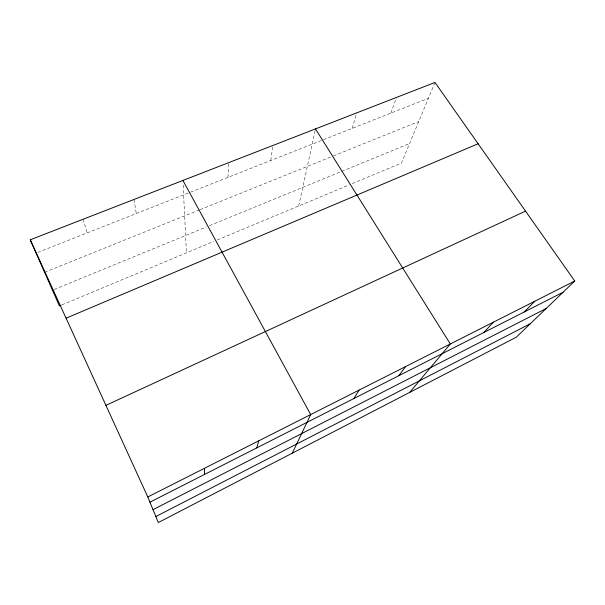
<?xml version="1.0" encoding="UTF-8"?>
<svg xmlns="http://www.w3.org/2000/svg" width="605" height="605" viewBox="0 0 605 605"><rect width="100%" height="100%" fill="white"/><g stroke="black" fill="none" stroke-linecap="round" stroke-linejoin="round"><path stroke-width="0.45" stroke-dasharray="3.02 2.27" d="M227.964 177.386L228.698 162.647M270.783 160.491L272.855 145.48M298.711 205.98L315.492 128.91M352.186 128.373L356.67 112.901M390.906 113.097L396.472 97.428M434.972 82.462L401.516 163.04L350.242 184.457M61.982 304.859L213.86 241.425M217.286 239.988L349.387 184.812M54.193 289.462L206.169 227.041M209.602 225.635L409.638 143.476M44.581 272.288L199.302 209.958M200.164 209.61L332.568 156.264M333.446 155.916L418.743 121.544M37.835 252.391L189.713 192.473M190.583 192.133L428.385 98.312M83.127 219.237L87.135 232.94M133.985 199.468L136.276 213.55M183.141 184.948L186.438 252.875"/><path stroke-width="0.91" d="M256.785 447.882L258.713 440.863M292.298 453.16L310.69 414.576L182.922 180.441M353.774 398.597L359.09 390.104M398.808 375.713L405.592 366.577M409.676 392.395L450.317 343.965L315.492 128.91M483.955 332.44L493.355 322.193M524.24 311.968L534.805 301.237M574.75 281.03L516.299 337.197L158.298 522.538L147.786 496.962L30.25 239.792L434.972 82.462L574.75 281.03L147.786 496.962M155.833 516.541L530.335 323.713M153.004 509.66L546.179 308.482M149.934 502.18L563.111 292.215M105.92 405.365L525.548 211.137M66.081 318.192L478.124 143.763M61.128 305.215L59.411 305.933L30.25 239.792M204.467 468.3L204.482 474.456"/></g></svg>
